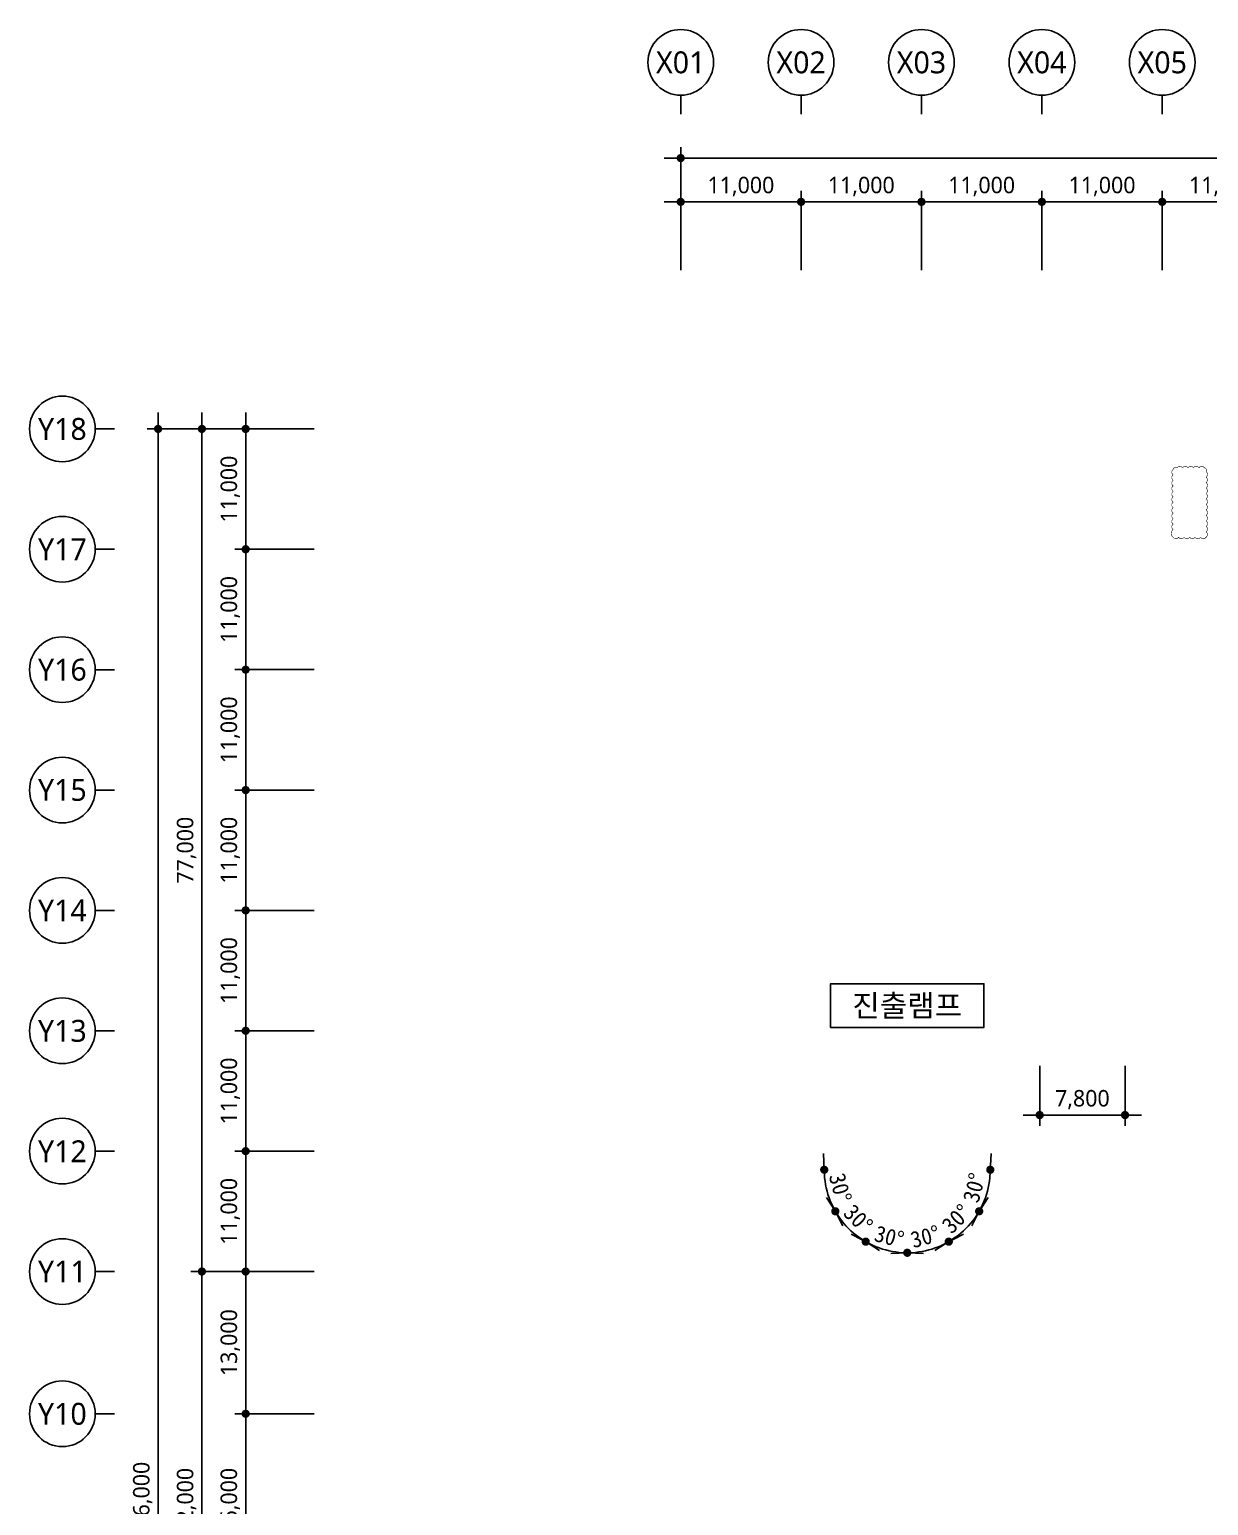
# Model space of a CAD drawing. Header units: millimetres. Extents: x 3546612 to 5615882, y 547008 to 3162891.
# Drawn here: x 4806612 to 4914336, y 1246011 to 1380891 of the extents above; entities that cross this region are included whole.
import ezdxf
from ezdxf.enums import TextEntityAlignment as Align

# ---------------------------------------------------------------- set-up
doc = ezdxf.new("R2010")
doc.units = ezdxf.units.MM
for name, color, linetype, lineweight in [('A-AXIS-BUBL', 7, 'Continuous', 25), ('A-DIMS', 7, 'Continuous', 25), ('A-XXXX-TXT2', 3, 'Continuous', 25), ('REV-202205', 20, 'Continuous', 25)]:
    doc.layers.add(name, color=color, linetype=linetype, lineweight=lineweight)
doc.styles.add('HY울릉도L', font='')
doc.styles.add('돋움', font='')
doc.styles.add('맑은고딕', font='malgun.ttf')
doc.styles.get('HY울릉도L').set_extended_font_data('HYwulM')
doc.styles.get('돋움').set_extended_font_data('DotumChe')
doc.dimstyles.new('CDIM', dxfattribs={"dimtxt": 3, "dimasz": 1.5, "dimexe": 2, "dimexo": 1, "dimgap": 1, "dimtad": 1, "dimdec": 0, "dimrnd": 0.5, "dimzin": 0, "dimdsep": 32, "dimlunit": 6, "dimtxsty": 'HY울릉도L', "dimblk1": '_CIDOT', "dimblk2": '_CIDOT', "dimsah": 1, "dimcen": 5.5, "dimclrd": 2, "dimclre": 2, "dimclrt": 7, "dimadec": 0, "dimazin": 0, "dimtfac": 1, "dimtdec": 0, "dimtix": 1, "dimtmove": 2, "dimatfit": 1, "dimldrblk": '_CIDOT', "dimfxl": 1, "dimtolj": 1, "dimtzin": 0, "dimlwd": -1, "dimarcsym": 0})

# ---------------------------------------------------------------- blocks, each defined once
blk = doc.blocks.new('_CIDOT')
at = {"color": 0, "linetype": 'ByBlock'}
blk.add_line((2, 0), (-1, 0), dxfattribs=at)
at = {"color": 0, "linetype": 'ByBlock', "const_width": 0.5}
blk.add_lwpolyline([(-0.25, 0, 1), (0.25, 0, 1)], format="xyb", close=True, dxfattribs=at)
blk = doc.blocks.new('*D16')
at = {"layer": 'A-DIMS', "lineweight": -2, "transparency": 16777216}
for p, q in [((93193, 151121), (85943, 151121)), ((93193, 135121), (85943, 135121))]:
    blk.add_line(p, q, dxfattribs=at)
at = {"layer": 'A-DIMS', "transparency": 16777216}
blk.add_line((86943, 135871), (86943, 150371), dxfattribs=at)
at = {"layer": 'A-DIMS', "transparency": 16777216, "xscale": 750, "yscale": 750, "zscale": 750}
for p, rotation in [((86943, 151121), 90), ((86943, 135121), 270)]:
    blk.add_blockref('_CIDOT', p, dxfattribs=dict(at, rotation=rotation))
at = {"layer": 'A-DIMS', "color": 3, "transparency": 16777216, "insert": (85538, 143121), "char_height": 1500, "attachment_point": 5, "rotation": 90, "style": '맑은고딕'}
blk.add_mtext('\\A1;16,000', dxfattribs=at)
blk = doc.blocks.new('*D17')
at = {"layer": 'A-DIMS', "lineweight": -2, "transparency": 16777216}
for p, q in [((93193, 164121), (85943, 164121)), ((93193, 151121), (85943, 151121))]:
    blk.add_line(p, q, dxfattribs=at)
at = {"layer": 'A-DIMS', "transparency": 16777216}
blk.add_line((86943, 151871), (86943, 163371), dxfattribs=at)
at = {"layer": 'A-DIMS', "transparency": 16777216, "xscale": 750, "yscale": 750, "zscale": 750}
for p, rotation in [((86943, 164121), 90), ((86943, 151121), 270)]:
    blk.add_blockref('_CIDOT', p, dxfattribs=dict(at, rotation=rotation))
at = {"layer": 'A-DIMS', "color": 3, "transparency": 16777216, "insert": (85538, 157621), "char_height": 1500, "attachment_point": 5, "rotation": 90, "style": '맑은고딕'}
blk.add_mtext('\\A1;13,000', dxfattribs=at)
blk = doc.blocks.new('*D18')
at = {"layer": 'A-DIMS', "lineweight": -2, "transparency": 16777216}
for p, q in [((93193, 175121), (85943, 175121)), ((93193, 164121), (85943, 164121))]:
    blk.add_line(p, q, dxfattribs=at)
at = {"layer": 'A-DIMS', "transparency": 16777216}
blk.add_line((86943, 164871), (86943, 174371), dxfattribs=at)
at = {"layer": 'A-DIMS', "transparency": 16777216, "xscale": 750, "yscale": 750, "zscale": 750}
for p, rotation in [((86943, 175121), 90), ((86943, 164121), 270)]:
    blk.add_blockref('_CIDOT', p, dxfattribs=dict(at, rotation=rotation))
at = {"layer": 'A-DIMS', "color": 3, "transparency": 16777216, "insert": (85538, 169621), "char_height": 1500, "attachment_point": 5, "rotation": 90, "style": '맑은고딕'}
blk.add_mtext('\\A1;11,000', dxfattribs=at)
blk = doc.blocks.new('*D19')
at = {"layer": 'A-DIMS', "lineweight": -2, "transparency": 16777216}
for p, q in [((93193, 186121), (85943, 186121)), ((93193, 175121), (85943, 175121))]:
    blk.add_line(p, q, dxfattribs=at)
at = {"layer": 'A-DIMS', "transparency": 16777216}
blk.add_line((86943, 175871), (86943, 185371), dxfattribs=at)
at = {"layer": 'A-DIMS', "transparency": 16777216, "xscale": 750, "yscale": 750, "zscale": 750}
for p, rotation in [((86943, 186121), 90), ((86943, 175121), 270)]:
    blk.add_blockref('_CIDOT', p, dxfattribs=dict(at, rotation=rotation))
at = {"layer": 'A-DIMS', "color": 3, "transparency": 16777216, "insert": (85538, 180621), "char_height": 1500, "attachment_point": 5, "rotation": 90, "style": '맑은고딕'}
blk.add_mtext('\\A1;11,000', dxfattribs=at)
blk = doc.blocks.new('*D20')
at = {"layer": 'A-DIMS', "lineweight": -2, "transparency": 16777216}
for p, q in [((93193, 197121), (85943, 197121)), ((93193, 186121), (85943, 186121))]:
    blk.add_line(p, q, dxfattribs=at)
at = {"layer": 'A-DIMS', "transparency": 16777216}
blk.add_line((86943, 186871), (86943, 196371), dxfattribs=at)
at = {"layer": 'A-DIMS', "transparency": 16777216, "xscale": 750, "yscale": 750, "zscale": 750}
for p, rotation in [((86943, 197121), 90), ((86943, 186121), 270)]:
    blk.add_blockref('_CIDOT', p, dxfattribs=dict(at, rotation=rotation))
at = {"layer": 'A-DIMS', "color": 3, "transparency": 16777216, "insert": (85538, 191621), "char_height": 1500, "attachment_point": 5, "rotation": 90, "style": '맑은고딕'}
blk.add_mtext('\\A1;11,000', dxfattribs=at)
blk = doc.blocks.new('*D21')
at = {"layer": 'A-DIMS', "lineweight": -2, "transparency": 16777216}
for p, q in [((93193, 208121), (85943, 208121)), ((93193, 197121), (85943, 197121))]:
    blk.add_line(p, q, dxfattribs=at)
at = {"layer": 'A-DIMS', "transparency": 16777216}
blk.add_line((86943, 197871), (86943, 207371), dxfattribs=at)
at = {"layer": 'A-DIMS', "transparency": 16777216, "xscale": 750, "yscale": 750, "zscale": 750}
for p, rotation in [((86943, 208121), 90), ((86943, 197121), 270)]:
    blk.add_blockref('_CIDOT', p, dxfattribs=dict(at, rotation=rotation))
at = {"layer": 'A-DIMS', "color": 3, "transparency": 16777216, "insert": (85538, 202621), "char_height": 1500, "attachment_point": 5, "rotation": 90, "style": '맑은고딕'}
blk.add_mtext('\\A1;11,000', dxfattribs=at)
blk = doc.blocks.new('*D22')
at = {"layer": 'A-DIMS', "lineweight": -2, "transparency": 16777216}
for p, q in [((93193, 219121), (85943, 219121)), ((93193, 208121), (85943, 208121))]:
    blk.add_line(p, q, dxfattribs=at)
at = {"layer": 'A-DIMS', "transparency": 16777216}
blk.add_line((86943, 208871), (86943, 218371), dxfattribs=at)
at = {"layer": 'A-DIMS', "transparency": 16777216, "xscale": 750, "yscale": 750, "zscale": 750}
for p, rotation in [((86943, 219121), 90), ((86943, 208121), 270)]:
    blk.add_blockref('_CIDOT', p, dxfattribs=dict(at, rotation=rotation))
at = {"layer": 'A-DIMS', "color": 3, "transparency": 16777216, "insert": (85538, 213621), "char_height": 1500, "attachment_point": 5, "rotation": 90, "style": '맑은고딕'}
blk.add_mtext('\\A1;11,000', dxfattribs=at)
blk = doc.blocks.new('*D23')
at = {"layer": 'A-DIMS', "lineweight": -2, "transparency": 16777216}
for p, q in [((93193, 230121), (85943, 230121)), ((93193, 219121), (85943, 219121))]:
    blk.add_line(p, q, dxfattribs=at)
at = {"layer": 'A-DIMS', "transparency": 16777216}
blk.add_line((86943, 219871), (86943, 229371), dxfattribs=at)
at = {"layer": 'A-DIMS', "transparency": 16777216, "xscale": 750, "yscale": 750, "zscale": 750}
for p, rotation in [((86943, 230121), 90), ((86943, 219121), 270)]:
    blk.add_blockref('_CIDOT', p, dxfattribs=dict(at, rotation=rotation))
at = {"layer": 'A-DIMS', "color": 3, "transparency": 16777216, "insert": (85538, 224621), "char_height": 1500, "attachment_point": 5, "rotation": 90, "style": '맑은고딕'}
blk.add_mtext('\\A1;11,000', dxfattribs=at)
blk = doc.blocks.new('*D24')
at = {"layer": 'A-DIMS', "lineweight": -2, "transparency": 16777216}
for p, q in [((93193, 241121), (85943, 241121)), ((93193, 230121), (85943, 230121))]:
    blk.add_line(p, q, dxfattribs=at)
at = {"layer": 'A-DIMS', "transparency": 16777216}
blk.add_line((86943, 230871), (86943, 240371), dxfattribs=at)
at = {"layer": 'A-DIMS', "transparency": 16777216, "xscale": 750, "yscale": 750, "zscale": 750}
for p, rotation in [((86943, 241121), 90), ((86943, 230121), 270)]:
    blk.add_blockref('_CIDOT', p, dxfattribs=dict(at, rotation=rotation))
at = {"layer": 'A-DIMS', "color": 3, "transparency": 16777216, "insert": (85538, 235621), "char_height": 1500, "attachment_point": 5, "rotation": 90, "style": '맑은고딕'}
blk.add_mtext('\\A1;11,000', dxfattribs=at)
blk = doc.blocks.new('*D26')
at = {"layer": 'A-DIMS', "lineweight": -2, "transparency": 16777216}
for p, q in [((93193, 241121), (77943, 241121)), ((93193, 45121), (77943, 45121))]:
    blk.add_line(p, q, dxfattribs=at)
at = {"layer": 'A-DIMS', "transparency": 16777216}
blk.add_line((78943, 45871), (78943, 240371), dxfattribs=at)
at = {"layer": 'A-DIMS', "transparency": 16777216, "xscale": 750, "yscale": 750, "zscale": 750}
for p, rotation in [((78943, 241121), 90), ((78943, 45121), 270)]:
    blk.add_blockref('_CIDOT', p, dxfattribs=dict(at, rotation=rotation))
at = {"layer": 'A-DIMS', "color": 3, "transparency": 16777216, "insert": (77538, 143121), "char_height": 1500, "attachment_point": 5, "rotation": 90, "style": '맑은고딕'}
blk.add_mtext('\\A1;196,000', dxfattribs=at)
blk = doc.blocks.new('*D28')
at = {"layer": 'A-DIMS', "lineweight": -2, "transparency": 16777216}
for p, q in [((93193, 164121), (81943, 164121)), ((93193, 122121), (81943, 122121))]:
    blk.add_line(p, q, dxfattribs=at)
at = {"layer": 'A-DIMS', "transparency": 16777216}
blk.add_line((82943, 122871), (82943, 163371), dxfattribs=at)
at = {"layer": 'A-DIMS', "transparency": 16777216, "xscale": 750, "yscale": 750, "zscale": 750}
for p, rotation in [((82943, 164121), 90), ((82943, 122121), 270)]:
    blk.add_blockref('_CIDOT', p, dxfattribs=dict(at, rotation=rotation))
at = {"layer": 'A-DIMS', "color": 3, "transparency": 16777216, "insert": (81542, 143121), "char_height": 1500, "attachment_point": 5, "rotation": 90, "style": '맑은고딕'}
blk.add_mtext('\\A1;42,000', dxfattribs=at)
blk = doc.blocks.new('*D29')
at = {"layer": 'A-DIMS', "lineweight": -2, "transparency": 16777216}
for p, q in [((93193, 241121), (81943, 241121)), ((93193, 164121), (81943, 164121))]:
    blk.add_line(p, q, dxfattribs=at)
at = {"layer": 'A-DIMS', "transparency": 16777216}
blk.add_line((82943, 164871), (82943, 240371), dxfattribs=at)
at = {"layer": 'A-DIMS', "transparency": 16777216, "xscale": 750, "yscale": 750, "zscale": 750}
for p, rotation in [((82943, 241121), 90), ((82943, 164121), 270)]:
    blk.add_blockref('_CIDOT', p, dxfattribs=dict(at, rotation=rotation))
at = {"layer": 'A-DIMS', "color": 3, "transparency": 16777216, "insert": (81542, 202621), "char_height": 1500, "attachment_point": 5, "rotation": 90, "style": '맑은고딕'}
blk.add_mtext('\\A1;77,000', dxfattribs=at)
blk = doc.blocks.new('*D30')
at = {"layer": 'A-DIMS', "lineweight": -2, "transparency": 16777216}
for p, q in [((148693, 255621), (148693, 262871)), ((159693, 255621), (159693, 262871))]:
    blk.add_line(p, q, dxfattribs=at)
at = {"layer": 'A-DIMS', "transparency": 16777216}
blk.add_line((149443, 261871), (158943, 261871), dxfattribs=at)
at = {"layer": 'A-DIMS', "transparency": 16777216, "xscale": 750, "yscale": 750, "zscale": 750, "rotation": 180}
blk.add_blockref('_CIDOT', (148693, 261871), dxfattribs=at)
at = {"layer": 'A-DIMS', "transparency": 16777216, "xscale": 750, "yscale": 750, "zscale": 750}
blk.add_blockref('_CIDOT', (159693, 261871), dxfattribs=at)
at = {"layer": 'A-DIMS', "color": 3, "transparency": 16777216, "insert": (154193, 263275), "char_height": 1500, "attachment_point": 5, "style": '맑은고딕'}
blk.add_mtext('\\A1;11,000', dxfattribs=at)
blk = doc.blocks.new('*D31')
at = {"layer": 'A-DIMS', "lineweight": -2, "transparency": 16777216}
for p, q in [((159693, 255621), (159693, 262871)), ((170693, 255621), (170693, 262871))]:
    blk.add_line(p, q, dxfattribs=at)
at = {"layer": 'A-DIMS', "transparency": 16777216}
blk.add_line((160443, 261871), (169943, 261871), dxfattribs=at)
at = {"layer": 'A-DIMS', "transparency": 16777216, "xscale": 750, "yscale": 750, "zscale": 750, "rotation": 180}
blk.add_blockref('_CIDOT', (159693, 261871), dxfattribs=at)
at = {"layer": 'A-DIMS', "transparency": 16777216, "xscale": 750, "yscale": 750, "zscale": 750}
blk.add_blockref('_CIDOT', (170693, 261871), dxfattribs=at)
at = {"layer": 'A-DIMS', "color": 3, "transparency": 16777216, "insert": (165193, 263275), "char_height": 1500, "attachment_point": 5, "style": '맑은고딕'}
blk.add_mtext('\\A1;11,000', dxfattribs=at)
blk = doc.blocks.new('*D32')
at = {"layer": 'A-DIMS', "lineweight": -2, "transparency": 16777216}
for p, q in [((170693, 255621), (170693, 262871)), ((181693, 255621), (181693, 262871))]:
    blk.add_line(p, q, dxfattribs=at)
at = {"layer": 'A-DIMS', "transparency": 16777216}
blk.add_line((171443, 261871), (180943, 261871), dxfattribs=at)
at = {"layer": 'A-DIMS', "transparency": 16777216, "xscale": 750, "yscale": 750, "zscale": 750, "rotation": 180}
blk.add_blockref('_CIDOT', (170693, 261871), dxfattribs=at)
at = {"layer": 'A-DIMS', "transparency": 16777216, "xscale": 750, "yscale": 750, "zscale": 750}
blk.add_blockref('_CIDOT', (181693, 261871), dxfattribs=at)
at = {"layer": 'A-DIMS', "color": 3, "transparency": 16777216, "insert": (176193, 263275), "char_height": 1500, "attachment_point": 5, "style": '맑은고딕'}
blk.add_mtext('\\A1;11,000', dxfattribs=at)
blk = doc.blocks.new('*D43')
at = {"layer": 'A-DIMS', "lineweight": -2, "transparency": 16777216}
for p, q in [((126693, 255621), (126693, 266871)), ((302693, 255621), (302693, 266871))]:
    blk.add_line(p, q, dxfattribs=at)
at = {"layer": 'A-DIMS', "transparency": 16777216}
blk.add_line((127443, 265871), (301943, 265871), dxfattribs=at)
at = {"layer": 'A-DIMS', "transparency": 16777216, "xscale": 750, "yscale": 750, "zscale": 750, "rotation": 180}
blk.add_blockref('_CIDOT', (126693, 265871), dxfattribs=at)
at = {"layer": 'A-DIMS', "transparency": 16777216, "xscale": 750, "yscale": 750, "zscale": 750}
blk.add_blockref('_CIDOT', (302693, 265871), dxfattribs=at)
at = {"layer": 'A-DIMS', "color": 3, "transparency": 16777216, "insert": (214693, 267275), "char_height": 1500, "attachment_point": 5, "style": '맑은고딕'}
blk.add_mtext('\\A1;176,000', dxfattribs=at)
blk = doc.blocks.new('*D45')
at = {"layer": 'A-DIMS', "lineweight": -2, "transparency": 16777216}
for p, q in [((126693, 255621), (126693, 262871)), ((137693, 255621), (137693, 262871))]:
    blk.add_line(p, q, dxfattribs=at)
at = {"layer": 'A-DIMS', "transparency": 16777216}
blk.add_line((127443, 261871), (136943, 261871), dxfattribs=at)
at = {"layer": 'A-DIMS', "transparency": 16777216, "xscale": 750, "yscale": 750, "zscale": 750, "rotation": 180}
blk.add_blockref('_CIDOT', (126693, 261871), dxfattribs=at)
at = {"layer": 'A-DIMS', "transparency": 16777216, "xscale": 750, "yscale": 750, "zscale": 750}
blk.add_blockref('_CIDOT', (137693, 261871), dxfattribs=at)
at = {"layer": 'A-DIMS', "color": 3, "transparency": 16777216, "insert": (132193, 263275), "char_height": 1500, "attachment_point": 5, "style": '맑은고딕'}
blk.add_mtext('\\A1;11,000', dxfattribs=at)
blk = doc.blocks.new('*D46')
at = {"layer": 'A-DIMS', "lineweight": -2, "transparency": 16777216}
for p, q in [((137693, 255621), (137693, 262871)), ((148693, 255621), (148693, 262871))]:
    blk.add_line(p, q, dxfattribs=at)
at = {"layer": 'A-DIMS', "transparency": 16777216}
blk.add_line((138443, 261871), (147943, 261871), dxfattribs=at)
at = {"layer": 'A-DIMS', "transparency": 16777216, "xscale": 750, "yscale": 750, "zscale": 750, "rotation": 180}
blk.add_blockref('_CIDOT', (137693, 261871), dxfattribs=at)
at = {"layer": 'A-DIMS', "transparency": 16777216, "xscale": 750, "yscale": 750, "zscale": 750}
blk.add_blockref('_CIDOT', (148693, 261871), dxfattribs=at)
at = {"layer": 'A-DIMS', "color": 3, "transparency": 16777216, "insert": (143193, 263275), "char_height": 1500, "attachment_point": 5, "style": '맑은고딕'}
blk.add_mtext('\\A1;11,000', dxfattribs=at)
blk = doc.blocks.new('글_진출램프')
at = {"layer": 'A-XXXX-TXT2', "color": 0}
blk.add_lwpolyline([(-7000, -1997), (7000, -1997), (7000, 2003), (-7000, 2003)], close=True, dxfattribs=at)
at = {"layer": 'A-XXXX-TXT2', "style": '맑은고딕'}
blk.add_text('진출램프', height=2000, dxfattribs=at).set_placement((0, 3), align=Align.MIDDLE_CENTER)
blk = doc.blocks.new('*D161')
at = {"layer": 'A-DIMS', "lineweight": -2, "transparency": 16777216}
for p, q in [((4898912, 1286191), (4898912, 1280691)), ((4906712, 1286191), (4906712, 1280691))]:
    blk.add_line(p, q, dxfattribs=at)
at = {"layer": 'A-DIMS', "transparency": 16777216}
blk.add_line((4905962, 1281691), (4899662, 1281691), dxfattribs=at)
at = {"layer": 'A-DIMS', "transparency": 16777216, "xscale": 750, "yscale": 750, "zscale": 750}
for p, rotation in [((4898912, 1281691), 179.9999710073349), ((4906712, 1281691), 359.9999710073349)]:
    blk.add_blockref('_CIDOT', p, dxfattribs=dict(at, rotation=rotation))
at = {"layer": 'A-DIMS', "color": 3, "transparency": 16777216, "insert": (4902812, 1283092), "char_height": 1500, "attachment_point": 5, "rotation": 359.99997, "style": '맑은고딕'}
blk.add_mtext('\\A1;7,800', dxfattribs=at)
blk = doc.blocks.new('*D163')
at = {"layer": 'A-DIMS', "transparency": 16777216}
blk.add_arc((4886812, 1276691), 7587, 305.666, 324.334, dxfattribs=at)
at = {"layer": 'A-DIMS', "transparency": 16777216, "xscale": 750, "yscale": 750, "zscale": 750}
for p, rotation in [((4893383, 1272898), 57.16699755167711), ((4890605, 1270120), 212.8330024483249)]:
    blk.add_blockref('_CIDOT', p, dxfattribs=dict(at, rotation=rotation))
at = {"layer": 'A-DIMS', "color": 3, "transparency": 16777216, "insert": (4891292, 1272211), "char_height": 1500, "attachment_point": 5, "rotation": 45, "style": '돋움'}
blk.add_mtext('\\A1;30°', dxfattribs=at)
blk = doc.blocks.new('*D164')
at = {"layer": 'A-DIMS', "transparency": 16777216}
blk.add_arc((4886812, 1276691), 7587, 335.666, 354.334, dxfattribs=at)
at = {"layer": 'A-DIMS', "transparency": 16777216, "xscale": 750, "yscale": 750, "zscale": 750}
for p, rotation in [((4894399, 1276691), 87.16699788413435), ((4893383, 1272898), 242.8330021158657)]:
    blk.add_blockref('_CIDOT', p, dxfattribs=dict(at, rotation=rotation))
at = {"layer": 'A-DIMS', "color": 3, "transparency": 16777216, "insert": (4892932, 1275051), "char_height": 1500, "attachment_point": 5, "rotation": 75, "style": '돋움'}
blk.add_mtext('\\A1;30°', dxfattribs=at)
blk = doc.blocks.new('*D165')
at = {"layer": 'A-DIMS', "transparency": 16777216}
blk.add_arc((4886812, 1276691), 7587, 275.666, 294.334, dxfattribs=at)
at = {"layer": 'A-DIMS', "transparency": 16777216, "xscale": 750, "yscale": 750, "zscale": 750}
for p, rotation in [((4890605, 1270120), 27.16699755167498), ((4886812, 1269104), 182.833002448325)]:
    blk.add_blockref('_CIDOT', p, dxfattribs=dict(at, rotation=rotation))
at = {"layer": 'A-DIMS', "color": 3, "transparency": 16777216, "insert": (4888452, 1270571), "char_height": 1500, "attachment_point": 5, "rotation": 15, "style": '돋움'}
blk.add_mtext('\\A1;30°', dxfattribs=at)
blk = doc.blocks.new('*D166')
at = {"layer": 'A-DIMS', "transparency": 16777216}
blk.add_arc((4886812, 1276691), 7587, 215.666, 234.334, dxfattribs=at)
at = {"layer": 'A-DIMS', "transparency": 16777216, "xscale": 750, "yscale": 750, "zscale": 750}
for p, rotation in [((4880241, 1272898), 122.8330024483242), ((4883018, 1270120), 327.1669975516768)]:
    blk.add_blockref('_CIDOT', p, dxfattribs=dict(at, rotation=rotation))
at = {"layer": 'A-DIMS', "color": 3, "transparency": 16777216, "insert": (4882331, 1272211), "char_height": 1500, "attachment_point": 5, "rotation": 315, "style": '돋움'}
blk.add_mtext('\\A1;30°', dxfattribs=at)
blk = doc.blocks.new('*D167')
at = {"layer": 'A-DIMS', "transparency": 16777216}
blk.add_arc((4886812, 1276691), 7587, 185.666, 204.334, dxfattribs=at)
at = {"layer": 'A-DIMS', "transparency": 16777216, "xscale": 750, "yscale": 750, "zscale": 750}
for p, rotation in [((4879225, 1276691), 92.8330021158663), ((4880241, 1272898), 297.1669978841335)]:
    blk.add_blockref('_CIDOT', p, dxfattribs=dict(at, rotation=rotation))
at = {"layer": 'A-DIMS', "color": 3, "transparency": 16777216, "insert": (4880691, 1275051), "char_height": 1500, "attachment_point": 5, "rotation": 285, "style": '돋움'}
blk.add_mtext('\\A1;30°', dxfattribs=at)
blk = doc.blocks.new('*D168')
at = {"layer": 'A-DIMS', "transparency": 16777216}
blk.add_arc((4886812, 1276691), 7587, 245.666, 264.334, dxfattribs=at)
at = {"layer": 'A-DIMS', "transparency": 16777216, "xscale": 750, "yscale": 750, "zscale": 750}
for p, rotation in [((4883018, 1270120), 152.8330024483253), ((4886812, 1269104), 357.1669975516731)]:
    blk.add_blockref('_CIDOT', p, dxfattribs=dict(at, rotation=rotation))
at = {"layer": 'A-DIMS', "color": 3, "transparency": 16777216, "insert": (4885172, 1270571), "char_height": 1500, "attachment_point": 5, "rotation": 345, "style": '돋움'}
blk.add_mtext('\\A1;30°', dxfattribs=at)
blk = doc.blocks.new('DIM(210222)')
for p, q in [((126693, 269870.6), (126693, 271620.6)), ((137693, 269870.6), (137693, 271620.6)), ((148693, 269870.6), (148693, 271620.6)), ((159693, 269870.6), (159693, 271620.6)), ((170693, 269870.6), (170693, 271620.6)), ((74943, 241120.6), (73193, 241120.6)), ((74943, 230120.6), (73193, 230120.6)), ((74943, 219120.6), (73193, 219120.6)), ((74943, 208120.6), (73193, 208120.6)), ((74943, 197120.6), (73193, 197120.6)), ((74943, 186120.6), (73193, 186120.6)), ((74943, 175120.6), (73193, 175120.6)), ((74943, 164120.6), (73193, 164120.6)), ((74943, 151120.6), (73193, 151120.6))]:
    blk.add_line(p, q)
at = {"layer": 'A-AXIS-BUBL', "ltscale": 0.2}
for centre in [(126693, 274620.6), (137693, 274620.6), (148693, 274620.6), (159693, 274620.6), (170693, 274620.6), (70193, 241120.6), (70193, 230120.6), (70193, 219120.6), (70193, 208120.6), (70193, 197120.6), (70193, 186120.6), (70193, 175120.6), (70193, 164120.6), (70193, 151120.6)]:
    blk.add_circle(centre, 3000, dxfattribs=at)
at = {"layer": 'A-XXXX-TXT2', "ltscale": 0.2, "style": '맑은고딕'}
for s, p in [('X01', (126693, 274620.6)), ('X02', (137693, 274620.6)), ('X03', (148693, 274620.6)), ('X04', (159693, 274620.6)), ('X05', (170693, 274620.6)), ('Y18', (70193, 241120.6)), ('Y17', (70193, 230120.6)), ('Y16', (70193, 219120.6)), ('Y15', (70193, 208120.6)), ('Y14', (70193, 197120.6)), ('Y13', (70193, 186120.6)), ('Y12', (70193, 175120.6)), ('Y11', (70193, 164120.6)), ('Y10', (70193, 151120.6))]:
    blk.add_text(s, height=2000, dxfattribs=at).set_placement(p, align=Align.MIDDLE)
at = {"layer": 'A-DIMS'}
for p1, p2, distance, picture, middle in [((126693, 255120.6), (302693, 255120.6), 10750, '*D43', (214693, 267275.5)), ((126693, 255120.6), (137693, 255120.6), 6750, '*D45', (132193, 263275.5)), ((137693, 255120.6), (148693, 255120.6), 6750, '*D46', (143193, 263275.5)), ((148693, 255120.6), (159693, 255120.6), 6750, '*D30', (154193, 263275.5)), ((159693, 255120.6), (170693, 255120.6), 6750, '*D31', (165193, 263275.5)), ((170693, 255120.6), (181693, 255120.6), 6750, '*D32', (176193, 263275.5)), ((93693, 45120.6), (93693, 241120.6), 14750, '*D26', (77538.1, 143120.6)), ((93693, 164120.6), (93693, 241120.6), 10750, '*D29', (81542.2, 202620.6)), ((93693, 230120.6), (93693, 241120.6), 6750, '*D24', (85538.1, 235620.6)), ((93693, 219120.6), (93693, 230120.6), 6750, '*D23', (85538.1, 224620.6)), ((93693, 208120.6), (93693, 219120.6), 6750, '*D22', (85538.1, 213620.6)), ((93693, 197120.6), (93693, 208120.6), 6750, '*D21', (85538.1, 202620.6)), ((93693, 186120.6), (93693, 197120.6), 6750, '*D20', (85538.1, 191620.6)), ((93693, 175120.6), (93693, 186120.6), 6750, '*D19', (85538.1, 180620.6)), ((93693, 164120.6), (93693, 175120.6), 6750, '*D18', (85538.1, 169620.6)), ((93693, 122120.6), (93693, 164120.6), 10750, '*D28', (81542.2, 143120.6)), ((93693, 151120.6), (93693, 164120.6), 6750, '*D17', (85538.1, 157620.6)), ((93693, 135120.6), (93693, 151120.6), 6750, '*D16', (85538.1, 143120.6))]:
    dim = blk.add_aligned_dim(p1=p1, p2=p2, distance=distance, dimstyle='CDIM', override={"dimscale": 500, "dimtxsty": '맑은고딕', "dimclrd": 256, "dimclre": 256, "dimclrt": 3}, dxfattribs=at)
    dim.commit()
    dim.dimension.update_dxf_attribs({"geometry": picture, "text_midpoint": middle})

msp = doc.modelspace()

# ---------------------------------------------------------------- linework, layer by layer
at = {"layer": 'REV-202205', "const_width": 50}
msp.add_lwpolyline([(4911111.8, 1334491.2, 0.52056705), (4911611.8, 1334491.2, 0.52056705), (4912111.8, 1334491.2, 0.52056705), (4912611.8, 1334491.2, 0.52056705), (4913111.8, 1334491.2, 0.52056705), (4913611.8, 1334491.2, 0.52056705), (4914111.8, 1334491.2, 0.52056705), (4914111.8, 1334991.2, 0.52056705), (4914111.8, 1335491.2, 0.52056705), (4914111.8, 1335991.2, 0.52056705), (4914111.8, 1336491.2, 0.52056705), (4914111.8, 1336991.2, 0.52056705), (4914111.8, 1337491.2, 0.52056705), (4914111.8, 1337991.2, 0.52056705), (4914111.8, 1338491.2, 0.52056705), (4914111.8, 1338991.2, 0.52056705), (4914111.8, 1339491.2, 0.52056705), (4914111.8, 1339991.2, 0.52056705), (4914111.8, 1340491.2, 0.52056705), (4913961.8, 1340841.2, 0.52056705), (4913461.8, 1340841.2, 0.52056705), (4912961.8, 1340841.2, 0.52056705), (4912461.8, 1340841.2, 0.52056705), (4911961.8, 1340841.2, 0.52056705), (4911461.8, 1340841.2, 0.52056705), (4911111.8, 1340691.2, 0.52056705), (4911111.8, 1340191.2, 0.52056705), (4911111.8, 1339691.2, 0.52056705), (4911111.8, 1339191.2, 0.52056705), (4911111.8, 1338691.2, 0.52056705), (4911111.8, 1338191.2, 0.52056705), (4911111.8, 1337691.2, 0.52056705), (4911111.8, 1337191.2, 0.52056705), (4911111.8, 1336691.2, 0.52056705), (4911111.8, 1336191.2, 0.52056705), (4911111.8, 1335691.2, 0.52056705), (4911111.8, 1335191.2, 0.52056705)], format="xyb", close=True, dxfattribs=at)

# ---------------------------------------------------------------- block references
for name, p in [('DIM(210222)', (4739418.8, 1103270.6)), ('글_진출램프', (4886811.8, 1291691.2))]:
    msp.add_blockref(name, p)

# ---------------------------------------------------------------- dimensions: what is measured, and where the dimension line sits
at = {"layer": 'A-DIMS'}
dim = msp.add_aligned_dim(p1=(4906711.8, 1286691.2), p2=(4898911.8, 1286691.2), distance=5000, dimstyle='CDIM', override={"dimscale": 500, "dimtxsty": '맑은고딕', "dimclrd": 256, "dimclre": 256, "dimclrt": 3}, dxfattribs=at)
dim.commit()
dim.dimension.update_dxf_attribs({"geometry": '*D161', "text_midpoint": (4902811.8, 1283092)})
for base, line1, line2, picture, middle in [((4893941.5, 1274096.2), ((4861111.8, 1276691.2), (4912511.8, 1276691.2)), ((4886811.8, 1276691.2), (4909068.7, 1263841.2)), '*D164', (4892932.2, 1275051.3)), ((4879339.8, 1275373.7), ((4912511.8, 1276691.2), (4861111.8, 1276691.2)), ((4886811.8, 1276691.2), (4864555, 1263841.2)), '*D167', (4880691.5, 1275051.3)), ((4880999.6, 1271814.2), ((4886811.8, 1276691.2), (4864555, 1263841.2)), ((4886811.8, 1276691.2), (4873961.8, 1254434.4)), '*D166', (4882331.4, 1272210.8)), ((4884216.8, 1269561.6), ((4886811.8, 1276691.2), (4873961.8, 1254434.4)), ((4886811.8, 1276691.2), (4886811.8, 1250991.2)), '*D168', (4885171.9, 1270570.9)), ((4888129.3, 1269219.3), ((4886811.8, 1276691.2), (4899661.8, 1254434.4)), ((4886811.8, 1276691.2), (4886811.8, 1250991.2)), '*D165', (4888451.7, 1270570.9)), ((4891688.8, 1270879.1), ((4886811.8, 1276691.2), (4909068.7, 1263841.2)), ((4886811.8, 1276691.2), (4899661.8, 1254434.4)), '*D163', (4891292.2, 1272210.8))]:
    dim = msp.add_angular_dim_2l(base=base, line1=line1, line2=line2, dimstyle='CDIM', override={"dimscale": 500, "dimtxsty": '돋움', "dimclrd": 256, "dimclre": 256, "dimclrt": 3}, dxfattribs=at)
    dim.commit()
    dim.dimension.update_dxf_attribs({"geometry": picture, "text_midpoint": middle})

doc.saveas('drawing.dxf')
